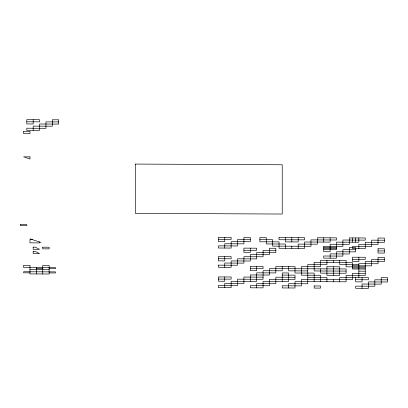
<?xml version="1.0" encoding="UTF-8"?>
<svg xmlns="http://www.w3.org/2000/svg" width="408" height="408" viewBox="0 0 408 408"><rect width="100%" height="100%" fill="white"/><g stroke="black" fill="none" stroke-linecap="round" stroke-linejoin="round"><path stroke-width="0.61" d="M33.175 130.397L33.175 126.113L52.336 126.205L52.336 119.773L58.721 119.804L58.721 124.088L39.561 124.001L39.561 130.427L26.79 130.366L26.79 128.224L45.946 128.316L45.946 121.89L58.721 121.946M33.175 119.687L33.175 123.971L26.79 123.94L26.79 119.656L39.561 119.717L39.561 121.859L26.79 121.798M36.363 273.947L36.363 267.52M39.556 241.975L39.556 242.898L29.978 242.852L29.978 239.639L32.436 239.649M42.748 273.977L42.748 265.404L49.139 265.435L49.133 274.003L29.978 273.916L29.978 265.348L23.593 265.317L23.593 267.459L55.524 267.607L55.524 268.678L49.139 268.648M224.752 287.676L224.752 283.392L243.913 283.478L243.913 277.052L263.068 277.144M224.752 276.966L224.752 281.25L218.367 281.219L218.367 276.935L231.142 276.991L231.142 279.138L218.367 279.077M224.752 267.322L224.757 263.038L243.913 263.129L243.913 256.703L263.073 256.79L263.073 250.364L275.844 250.425M224.757 256.612L224.757 260.896L218.367 260.865L218.367 256.581L231.142 256.642L231.142 258.784L218.367 258.723M224.757 248.044L224.757 243.76L243.913 243.846L243.913 237.42L250.298 237.451L250.298 241.735L231.142 241.648L231.142 248.074L218.367 248.013L218.367 245.871L237.527 245.958L237.527 239.532L250.298 239.593M224.757 237.334L224.757 241.618L218.367 241.587L218.367 237.303L231.142 237.359L231.142 239.501L218.367 239.445M250.298 281.367L250.298 274.941L269.459 275.028L269.459 268.602L346.091 268.959L346.091 273.243L320.545 273.125L320.545 268.841M250.298 248.161L250.298 252.445L243.913 252.414L243.913 248.13L256.688 248.191L256.683 250.334L243.913 250.272M256.683 287.824L256.683 283.54L275.844 283.626L275.844 277.2L294.999 277.292M256.683 266.399L256.683 270.688L250.298 270.657L250.298 266.373L263.073 266.429L263.073 268.571L250.298 268.515M282.229 281.515L282.229 272.947L288.614 272.978L288.614 281.546L263.068 281.428L263.068 287.854L250.298 287.793L250.298 285.651L269.459 285.743L269.459 279.312L294.999 279.434L294.999 275.15L282.229 275.089M282.229 266.521L282.229 270.805L263.073 270.713L263.068 279.286L237.527 279.164L237.527 285.595L218.367 285.503L218.367 287.645L231.142 287.706L231.142 281.28L256.683 281.398L256.683 272.83L275.844 272.916L275.844 266.49L294.999 266.577L294.999 273.008L314.16 273.095L314.16 281.663M285.421 248.324L285.421 244.04L266.266 243.953L266.266 237.522L259.881 237.497L259.881 241.781L279.036 241.868L279.036 248.294L304.582 248.416L304.582 241.99L330.128 242.107L330.128 237.823M285.421 237.614L285.421 241.898L298.197 241.959L298.197 237.675M288.614 287.971L288.614 283.688L307.775 283.779L307.775 264.496L326.93 264.583L326.93 260.299M288.614 266.551L288.614 270.835L307.775 270.922M291.807 248.355L291.812 246.213M291.812 241.929L291.812 237.645M298.197 248.385L298.197 244.101L317.353 244.188L317.353 237.762L336.513 237.854L336.513 239.996L310.967 239.873L310.967 246.299L272.651 246.126L272.651 239.695L259.881 239.639M320.545 281.693L320.545 275.267L301.39 275.176L301.39 266.608L320.545 266.699L320.545 260.273L346.091 260.391L346.091 266.817L365.247 266.903M323.738 242.077L323.738 237.793M326.93 281.724L326.93 277.44L307.775 277.348M330.128 258.172L330.128 253.888L349.284 253.98L349.284 247.549L355.669 247.579L355.669 251.864L336.513 251.777L336.513 258.203L323.738 258.142L323.738 256L342.899 256.091L342.899 249.665L355.669 249.721M333.316 281.755L333.316 279.613M333.316 275.329L333.321 266.755M333.321 262.471L333.321 260.329M339.706 281.785L339.706 277.496L368.439 277.634L368.439 279.776L355.669 279.715M339.706 260.36L339.706 264.644L358.861 264.736M352.476 242.209L352.476 237.925M355.669 277.573L355.669 281.857L362.054 281.887L362.054 277.603M355.669 242.225L355.669 237.941M358.861 277.588L358.861 263.665L378.022 263.752L378.022 257.326L384.407 257.356L384.407 261.64L365.247 261.548L365.247 275.476L346.091 275.385L346.091 281.811L294.999 281.576L294.999 288.002L282.229 287.941L282.229 285.799L301.39 285.891L301.39 279.465L352.476 279.699L352.476 273.273L365.247 273.335M358.861 257.234L358.861 261.523L352.476 261.492L352.476 257.208L365.252 257.264L365.247 259.406L352.476 259.35M358.861 248.666L358.861 244.382L378.022 244.474L378.022 238.043L384.407 238.073L384.407 242.357L365.252 242.27L365.252 248.696L352.476 248.635L352.476 246.493L371.637 246.585L371.637 240.159L384.407 240.215M358.861 237.956L358.861 242.24L336.513 242.138L336.513 249.635L323.738 249.574M362.054 288.313L362.054 284.029L381.215 284.116L381.215 277.69L387.6 277.72L387.6 282.005L368.439 281.918L368.439 288.344L355.669 288.283L355.669 286.141L374.83 286.232L374.83 279.806L387.6 279.863M323.738 247.432L336.513 247.493M323.738 248.503L336.513 248.564M378.022 250.9L384.407 250.93M384.407 259.498L371.637 259.437L371.637 265.863L352.476 265.776M352.476 267.918L365.247 267.98M365.247 269.05L352.476 268.989L352.476 262.563L314.16 262.385L314.16 270.953L346.091 271.101M36.363 268.591L42.748 268.617M29.978 269.632L49.139 269.719M358.861 271.162L365.247 271.192M29.978 272.845L23.593 272.814L23.593 271.743L55.524 271.891L55.524 272.962L49.139 272.932M29.993 238.853L41.07 242.469M20.4 224.599L20.4 225.67L26.785 225.701L26.785 224.63L20.4 224.599M23.598 131.422L23.598 133.569L29.983 133.595L29.983 131.453L23.598 131.422M29.983 156.861L29.983 159.003L23.598 156.83L29.983 156.861M33.17 251.435L33.17 253.577L39.556 253.608L35.302 251.445L33.17 251.435M33.17 247.151L33.17 249.293L39.556 249.324L35.302 247.161L33.17 247.151M42.748 247.197L42.748 248.839L49.139 248.865L49.139 247.228L42.748 247.197M135.354 164.077L135.349 213.348L282.229 214.032L282.234 164.761L135.354 164.077M218.367 265.154L218.367 267.296L231.142 267.352L231.142 260.926L250.298 261.018L250.298 254.587L269.459 254.679L269.459 248.253L275.844 248.278L275.844 252.567L256.683 252.476L256.683 258.901L237.527 258.815L237.527 265.241L218.367 265.154M279.036 237.584L279.036 239.726L304.582 239.843L304.582 237.701L279.036 237.584M314.16 285.947L314.16 288.089L320.545 288.119L320.545 285.977L314.16 285.947M323.738 246.361L323.738 251.716L330.128 251.746L330.128 244.249L349.284 244.336L349.284 237.91L365.252 237.986L365.252 240.128L342.899 240.021L342.899 246.452L323.738 246.361M326.93 266.73L326.93 275.298L339.706 275.354L339.706 266.786L326.93 266.73M378.022 248.758L378.022 253.042L384.407 253.072L384.407 248.783L378.022 248.758"/></g></svg>
